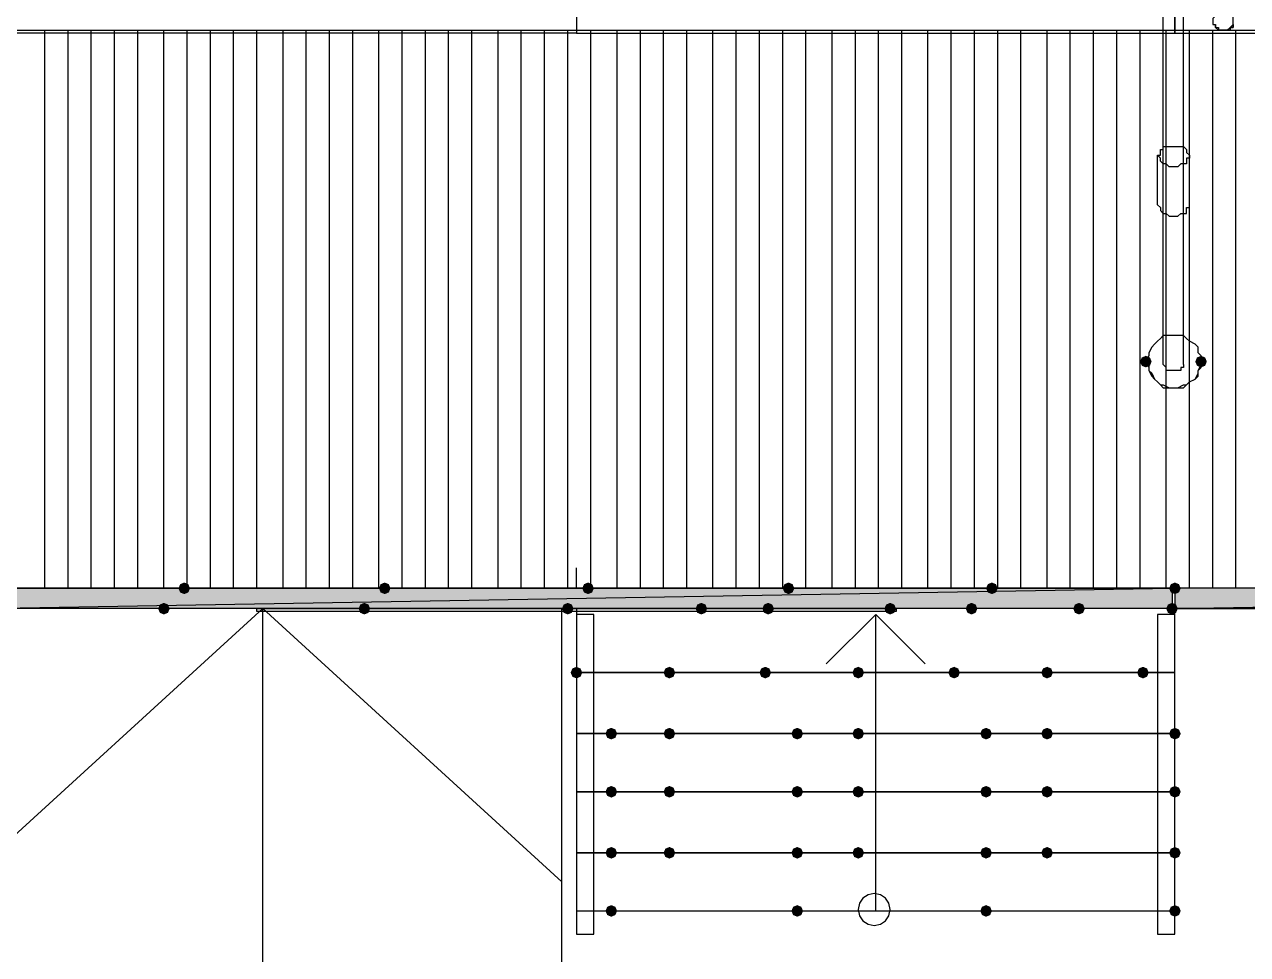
# Model space of a CAD drawing. Header units: millimetres. Extents: x 0 to 420, y 0 to 297.
# Drawn here: x 242.49 to 260.31, y 105.79 to 119.34 of the extents above; entities that cross this region are included whole.
import ezdxf

# ---------------------------------------------------------------- set-up
doc = ezdxf.new("R2010")
doc.units = ezdxf.units.MM
doc.layers.get('0').update_dxf_attribs({"linetype": 'CONTINUOUS'})

msp = doc.modelspace()

# ---------------------------------------------------------------- hatches: boundary and pattern name
at = {"true_color": 0x000007}
for points in [[(258.910667, 114.427), (258.885796, 114.367204), (258.826, 114.342333), (258.766204, 114.367204), (258.741333, 114.427), (258.766204, 114.486796), (258.826, 114.511667), (258.885796, 114.486796)], [(259.715, 114.427), (259.690129, 114.367204), (259.630333, 114.342333), (259.570538, 114.367204), (259.545667, 114.427), (259.570537, 114.486796), (259.630333, 114.511667), (259.690129, 114.486796)]]:
    msp.add_hatch(color=0, dxfattribs=at).paths.add_polyline_path(points, flags=0)
h = msp.add_hatch(color=0, dxfattribs=at)
h.paths.add_polyline_path([(259.207, 110.828667), (241.850333, 110.828667), (259.207, 111.125)], flags=0)
h.paths.add_polyline_path([(241.850333, 110.828667), (259.207, 111.125), (241.850333, 111.125)], flags=0)
at = {"true_color": 0x0000fe}
for points in [[(244.898333, 111.125), (244.873462, 111.065204), (244.813667, 111.040333), (244.753871, 111.065204), (244.729, 111.125), (244.753871, 111.184796), (244.813667, 111.209667), (244.873462, 111.184796)], [(247.819333, 111.125), (247.794463, 111.065204), (247.734667, 111.040333), (247.674871, 111.065204), (247.65, 111.125), (247.674871, 111.184796), (247.734667, 111.209667), (247.794462, 111.184796)], [(250.782667, 111.125), (250.757796, 111.065204), (250.698, 111.040333), (250.638204, 111.065204), (250.613333, 111.125), (250.638204, 111.184796), (250.698, 111.209667), (250.757796, 111.184796)], [(253.703667, 111.125), (253.678796, 111.065204), (253.619, 111.040333), (253.559204, 111.065204), (253.534333, 111.125), (253.559204, 111.184796), (253.619, 111.209667), (253.678796, 111.184796)], [(256.667, 111.125), (256.642129, 111.065204), (256.582333, 111.040333), (256.522538, 111.065204), (256.497667, 111.125), (256.522537, 111.184796), (256.582333, 111.209667), (256.642129, 111.184796)], [(259.334, 111.125), (259.309129, 111.065204), (259.249333, 111.040333), (259.189538, 111.065204), (259.164667, 111.125), (259.189537, 111.184796), (259.249333, 111.209667), (259.309129, 111.184796)], [(259.334, 111.125), (259.309129, 111.065204), (259.249333, 111.040333), (259.189538, 111.065204), (259.164667, 111.125), (259.189537, 111.184796), (259.249333, 111.209667), (259.309129, 111.184796)], [(244.602, 110.828667), (244.577129, 110.768871), (244.517333, 110.744), (244.457538, 110.768871), (244.432667, 110.828667), (244.457537, 110.888462), (244.517333, 110.913333), (244.577129, 110.888463)], [(247.523, 110.828667), (247.498129, 110.768871), (247.438333, 110.744), (247.378537, 110.768871), (247.353667, 110.828667), (247.378537, 110.888462), (247.438333, 110.913333), (247.498129, 110.888463)], [(250.486333, 110.828667), (250.461462, 110.768871), (250.401667, 110.744), (250.341871, 110.768871), (250.317, 110.828667), (250.341871, 110.888462), (250.401667, 110.913333), (250.461462, 110.888463)], [(252.433667, 110.828667), (252.408796, 110.768871), (252.349, 110.744), (252.289204, 110.768871), (252.264333, 110.828667), (252.289204, 110.888462), (252.349, 110.913333), (252.408796, 110.888463)], [(253.407333, 110.828667), (253.382462, 110.768871), (253.322667, 110.744), (253.262871, 110.768871), (253.238, 110.828667), (253.262871, 110.888462), (253.322667, 110.913333), (253.382462, 110.888463)], [(255.185333, 110.828667), (255.160462, 110.768871), (255.100667, 110.744), (255.040871, 110.768871), (255.016, 110.828667), (255.040871, 110.888462), (255.100667, 110.913333), (255.160462, 110.888463)], [(256.370667, 110.828667), (256.345796, 110.768871), (256.286, 110.744), (256.226204, 110.768871), (256.201333, 110.828667), (256.226204, 110.888462), (256.286, 110.913333), (256.345796, 110.888463)], [(257.937, 110.828667), (257.912129, 110.768871), (257.852333, 110.744), (257.792537, 110.768871), (257.767667, 110.828667), (257.792537, 110.888462), (257.852333, 110.913333), (257.912129, 110.888463)], [(259.291667, 110.828667), (259.266796, 110.768871), (259.207, 110.744), (259.147204, 110.768871), (259.122333, 110.828667), (259.147204, 110.888462), (259.207, 110.913333), (259.266796, 110.888463)], [(250.613333, 109.897333), (250.588462, 109.837538), (250.528667, 109.812667), (250.468871, 109.837538), (250.444, 109.897333), (250.468871, 109.957129), (250.528667, 109.982), (250.588462, 109.957129)], [(250.613333, 109.897333), (250.588462, 109.837538), (250.528667, 109.812667), (250.468871, 109.837538), (250.444, 109.897333), (250.468871, 109.957129), (250.528667, 109.982), (250.588462, 109.957129)], [(251.968, 109.897333), (251.943129, 109.837538), (251.883333, 109.812667), (251.823537, 109.837538), (251.798667, 109.897333), (251.823537, 109.957129), (251.883333, 109.982), (251.943129, 109.957129)], [(253.365, 109.897333), (253.340129, 109.837538), (253.280333, 109.812667), (253.220538, 109.837538), (253.195667, 109.897333), (253.220537, 109.957129), (253.280333, 109.982), (253.340129, 109.957129)], [(254.719667, 109.897333), (254.694796, 109.837538), (254.635, 109.812667), (254.575204, 109.837538), (254.550333, 109.897333), (254.575204, 109.957129), (254.635, 109.982), (254.694796, 109.957129)], [(256.116667, 109.897333), (256.091796, 109.837538), (256.032, 109.812667), (255.972204, 109.837538), (255.947333, 109.897333), (255.972204, 109.957129), (256.032, 109.982), (256.091796, 109.957129)], [(257.471333, 109.897333), (257.446462, 109.837538), (257.386667, 109.812667), (257.326871, 109.837538), (257.302, 109.897333), (257.326871, 109.957129), (257.386667, 109.982), (257.446462, 109.957129)], [(258.868333, 109.897333), (258.843462, 109.837538), (258.783667, 109.812667), (258.723871, 109.837538), (258.699, 109.897333), (258.723871, 109.957129), (258.783667, 109.982), (258.843462, 109.957129)], [(251.121333, 109.008333), (251.096462, 108.948537), (251.036667, 108.923667), (250.976871, 108.948537), (250.952, 109.008333), (250.976871, 109.068129), (251.036667, 109.093), (251.096462, 109.068129)], [(251.968, 109.008333), (251.943129, 108.948537), (251.883333, 108.923667), (251.823537, 108.948537), (251.798667, 109.008333), (251.823537, 109.068129), (251.883333, 109.093), (251.943129, 109.068129)], [(253.830667, 109.008333), (253.805796, 108.948537), (253.746, 108.923667), (253.686204, 108.948537), (253.661333, 109.008333), (253.686204, 109.068129), (253.746, 109.093), (253.805796, 109.068129)], [(254.719667, 109.008333), (254.694796, 108.948537), (254.635, 108.923667), (254.575204, 108.948537), (254.550333, 109.008333), (254.575204, 109.068129), (254.635, 109.093), (254.694796, 109.068129)], [(256.582333, 109.008333), (256.557462, 108.948537), (256.497667, 108.923667), (256.437871, 108.948537), (256.413, 109.008333), (256.437871, 109.068129), (256.497667, 109.093), (256.557462, 109.068129)], [(257.471333, 109.008333), (257.446462, 108.948537), (257.386667, 108.923667), (257.326871, 108.948537), (257.302, 109.008333), (257.326871, 109.068129), (257.386667, 109.093), (257.446462, 109.068129)], [(259.334, 109.008333), (259.309129, 108.948537), (259.249333, 108.923667), (259.189538, 108.948537), (259.164667, 109.008333), (259.189537, 109.068129), (259.249333, 109.093), (259.309129, 109.068129)], [(259.334, 109.008333), (259.309129, 108.948537), (259.249333, 108.923667), (259.189538, 108.948537), (259.164667, 109.008333), (259.189537, 109.068129), (259.249333, 109.093), (259.309129, 109.068129)], [(251.121333, 108.161667), (251.096462, 108.101871), (251.036667, 108.077), (250.976871, 108.101871), (250.952, 108.161667), (250.976871, 108.221462), (251.036667, 108.246333), (251.096462, 108.221463)], [(251.968, 108.161667), (251.943129, 108.101871), (251.883333, 108.077), (251.823537, 108.101871), (251.798667, 108.161667), (251.823537, 108.221462), (251.883333, 108.246333), (251.943129, 108.221463)], [(253.830667, 108.161667), (253.805796, 108.101871), (253.746, 108.077), (253.686204, 108.101871), (253.661333, 108.161667), (253.686204, 108.221462), (253.746, 108.246333), (253.805796, 108.221463)], [(254.719667, 108.161667), (254.694796, 108.101871), (254.635, 108.077), (254.575204, 108.101871), (254.550333, 108.161667), (254.575204, 108.221462), (254.635, 108.246333), (254.694796, 108.221463)], [(256.582333, 108.161667), (256.557462, 108.101871), (256.497667, 108.077), (256.437871, 108.101871), (256.413, 108.161667), (256.437871, 108.221462), (256.497667, 108.246333), (256.557462, 108.221463)], [(257.471333, 108.161667), (257.446462, 108.101871), (257.386667, 108.077), (257.326871, 108.101871), (257.302, 108.161667), (257.326871, 108.221462), (257.386667, 108.246333), (257.446462, 108.221463)], [(259.334, 108.161667), (259.309129, 108.101871), (259.249333, 108.077), (259.189538, 108.101871), (259.164667, 108.161667), (259.189537, 108.221462), (259.249333, 108.246333), (259.309129, 108.221463)], [(259.334, 108.161667), (259.309129, 108.101871), (259.249333, 108.077), (259.189538, 108.101871), (259.164667, 108.161667), (259.189537, 108.221462), (259.249333, 108.246333), (259.309129, 108.221463)], [(251.121333, 107.272667), (251.096462, 107.212871), (251.036667, 107.188), (250.976871, 107.212871), (250.952, 107.272667), (250.976871, 107.332462), (251.036667, 107.357333), (251.096462, 107.332463)], [(251.968, 107.272667), (251.943129, 107.212871), (251.883333, 107.188), (251.823537, 107.212871), (251.798667, 107.272667), (251.823537, 107.332462), (251.883333, 107.357333), (251.943129, 107.332463)], [(253.830667, 107.272667), (253.805796, 107.212871), (253.746, 107.188), (253.686204, 107.212871), (253.661333, 107.272667), (253.686204, 107.332462), (253.746, 107.357333), (253.805796, 107.332463)], [(254.719667, 107.272667), (254.694796, 107.212871), (254.635, 107.188), (254.575204, 107.212871), (254.550333, 107.272667), (254.575204, 107.332462), (254.635, 107.357333), (254.694796, 107.332463)], [(256.582333, 107.272667), (256.557462, 107.212871), (256.497667, 107.188), (256.437871, 107.212871), (256.413, 107.272667), (256.437871, 107.332462), (256.497667, 107.357333), (256.557462, 107.332463)], [(257.471333, 107.272667), (257.446462, 107.212871), (257.386667, 107.188), (257.326871, 107.212871), (257.302, 107.272667), (257.326871, 107.332462), (257.386667, 107.357333), (257.446462, 107.332463)], [(259.334, 107.272667), (259.309129, 107.212871), (259.249333, 107.188), (259.189538, 107.212871), (259.164667, 107.272667), (259.189537, 107.332462), (259.249333, 107.357333), (259.309129, 107.332463)], [(259.334, 107.272667), (259.309129, 107.212871), (259.249333, 107.188), (259.189538, 107.212871), (259.164667, 107.272667), (259.189537, 107.332462), (259.249333, 107.357333), (259.309129, 107.332463)], [(251.121333, 106.426), (251.096462, 106.366204), (251.036667, 106.341333), (250.976871, 106.366204), (250.952, 106.426), (250.976871, 106.485796), (251.036667, 106.510667), (251.096462, 106.485796)], [(253.830667, 106.426), (253.805796, 106.366204), (253.746, 106.341333), (253.686204, 106.366204), (253.661333, 106.426), (253.686204, 106.485796), (253.746, 106.510667), (253.805796, 106.485796)], [(256.582333, 106.426), (256.557462, 106.366204), (256.497667, 106.341333), (256.437871, 106.366204), (256.413, 106.426), (256.437871, 106.485796), (256.497667, 106.510667), (256.557462, 106.485796)], [(259.334, 106.426), (259.309129, 106.366204), (259.249333, 106.341333), (259.189538, 106.366204), (259.164667, 106.426), (259.189537, 106.485796), (259.249333, 106.510667), (259.309129, 106.485796)], [(259.334, 106.426), (259.309129, 106.366204), (259.249333, 106.341333), (259.189538, 106.366204), (259.164667, 106.426), (259.189537, 106.485796), (259.249333, 106.510667), (259.309129, 106.485796)]]:
    msp.add_hatch(color=0, dxfattribs=at).paths.add_polyline_path(points, flags=0)
at = {"true_color": 0x000007}
h = msp.add_hatch(color=0, dxfattribs=at)
h.paths.add_polyline_path([(276.606, 110.828667), (259.249333, 110.828667), (276.606, 111.125)], flags=0)
h.paths.add_polyline_path([(259.249333, 110.828667), (276.606, 111.125), (259.249333, 111.125)], flags=0)

# ---------------------------------------------------------------- linework, layer by layer
at = {"color": 0, "true_color": 0x000007}
for points in [[(241.850333, 119.591667), (250.528667, 119.591667), (250.528667, 119.210667), (241.850333, 119.210667)], [(259.249333, 119.591667), (250.528667, 119.591667), (250.528667, 119.210667), (259.249333, 119.210667)], [(276.606, 119.591667), (259.249333, 119.591667), (259.249333, 119.210667), (276.606, 119.210667)], [(259.799667, 119.38), (259.799667, 119.337667), (259.842, 119.337667), (259.842, 119.295333), (259.884333, 119.295333), (259.884333, 119.253), (259.926667, 119.253), (259.969, 119.253), (260.011333, 119.253), (260.053667, 119.295333), (260.096, 119.337667), (260.096, 119.38), (260.096, 119.422333), (260.096, 119.464667), (260.053667, 119.464667), (260.053667, 119.507), (260.011333, 119.549333), (259.969, 119.549333), (259.926667, 119.549333), (259.884333, 119.549333), (259.884333, 119.507), (259.842, 119.507), (259.842, 119.464667), (259.799667, 119.422333)], [(260.096, 119.38), (260.096, 119.422333), (260.096, 119.464667), (260.053667, 119.464667), (260.053667, 119.507), (260.011333, 119.549333), (259.969, 119.549333), (259.926667, 119.549333), (259.884333, 119.549333), (259.884333, 119.507), (259.842, 119.507), (259.842, 119.464667), (259.799667, 119.422333), (259.799667, 119.38), (259.799667, 119.337667), (259.842, 119.337667), (259.842, 119.295333), (259.884333, 119.295333), (259.884333, 119.253), (259.926667, 119.253), (259.969, 119.253), (260.011333, 119.253), (260.053667, 119.295333), (260.096, 119.337667)], [(381.550333, 111.675333), (381.550333, 111.125), (119.507, 111.125), (119.507, 111.675333), (119.507, 118.660333), (119.507, 119.253), (381.550333, 119.253), (381.550333, 118.660333)], [(259.249333, 117.559667), (259.291667, 117.559667), (259.334, 117.559667), (259.376333, 117.559667), (259.418667, 117.517333), (259.418667, 117.475), (259.461, 117.432667), (259.461, 117.390333), (259.418667, 117.390333), (259.418667, 117.348), (259.418667, 117.305667), (259.376333, 117.305667), (259.334, 117.305667), (259.291667, 117.263333), (259.249333, 117.263333), (259.207, 117.263333), (259.164667, 117.263333), (259.122333, 117.305667), (259.08, 117.305667), (259.037667, 117.348), (259.037667, 117.390333), (258.995333, 117.432667), (259.037667, 117.432667), (259.037667, 117.475), (259.037667, 117.517333), (259.08, 117.517333), (259.08, 117.559667), (259.122333, 117.559667), (259.164667, 117.559667), (259.207, 117.559667)], [(259.291667, 114.808), (259.249333, 114.808), (259.164667, 114.808), (259.08, 114.808), (259.037667, 114.765667), (258.995333, 114.723333), (258.953, 114.681), (258.910667, 114.638667), (258.868333, 114.554), (258.868333, 114.511667), (258.826, 114.427), (258.868333, 114.384667), (258.868333, 114.3), (258.910667, 114.257667), (258.953, 114.173), (258.995333, 114.130667), (259.037667, 114.088333), (259.08, 114.088333), (259.164667, 114.046), (259.249333, 114.046), (259.291667, 114.046), (259.376333, 114.088333), (259.418667, 114.088333), (259.461, 114.130667), (259.545667, 114.173), (259.588, 114.257667), (259.588, 114.3), (259.630333, 114.384667), (259.630333, 114.427), (259.630333, 114.511667), (259.588, 114.554), (259.588, 114.638667), (259.545667, 114.681), (259.461, 114.723333), (259.418667, 114.765667), (259.376333, 114.808)], [(259.207, 111.125), (259.207, 110.828667), (241.850333, 110.828667), (241.850333, 111.125), (241.850333, 110.828667), (224.451333, 110.828667), (224.451333, 111.125), (224.451333, 110.828667), (207.052333, 110.828667), (207.052333, 111.125), (207.052333, 110.828667), (189.653333, 110.828667), (189.653333, 111.125), (172.296667, 111.125), (172.296667, 110.828667), (189.653333, 110.828667), (189.653333, 111.125), (207.052333, 111.125), (224.451333, 111.125), (241.850333, 111.125)], [(259.207, 110.828667), (241.850333, 110.828667), (259.207, 111.125)], [(241.850333, 110.828667), (259.207, 111.125), (241.850333, 111.125)], [(276.606, 110.828667), (259.249333, 110.828667), (276.606, 111.125)], [(259.249333, 110.828667), (276.606, 111.125), (259.249333, 111.125)], [(276.606, 111.125), (259.249333, 111.125), (259.249333, 110.828667), (276.606, 110.828667)], [(245.872, 110.786333), (245.872, 110.828667), (255.185333, 110.828667), (255.185333, 110.786333)], [(250.528667, 109.897333), (259.249333, 109.897333), (259.249333, 110.744), (259.249333, 110.828667), (250.528667, 110.828667), (250.528667, 110.744)], [(250.782667, 106.087333), (250.782667, 106.426), (250.782667, 110.744), (250.528667, 110.744), (250.528667, 106.426), (250.528667, 106.087333)], [(259.249333, 106.087333), (259.249333, 106.426), (259.249333, 110.744), (258.995333, 110.744), (258.995333, 106.426), (258.995333, 106.087333)], [(250.528667, 109.008333), (259.249333, 109.008333), (259.249333, 109.897333), (250.528667, 109.897333)], [(250.528667, 108.161667), (259.249333, 108.161667), (259.249333, 109.008333), (250.528667, 109.008333)], [(250.528667, 107.272667), (259.249333, 107.272667), (259.249333, 108.161667), (250.528667, 108.161667)], [(250.528667, 106.426), (259.249333, 106.426), (259.249333, 107.272667), (250.528667, 107.272667)]]:
    msp.add_lwpolyline(points, close=True, dxfattribs=at)
for points in [[(259.08, 114.384667), (259.08, 119.718667)], [(259.376333, 114.384667), (259.376333, 119.718667)], [(259.842, 119.337667), (259.842, 119.295333), (259.884333, 119.253), (259.926667, 119.253), (259.969, 119.253), (260.011333, 119.253), (260.053667, 119.253), (260.053667, 119.295333), (260.096, 119.295333), (260.096, 119.337667)], [(260.096, 119.337667), (260.053667, 119.295333), (260.053667, 119.253), (260.011333, 119.253), (259.969, 119.253), (259.926667, 119.253), (259.884333, 119.253), (259.842, 119.295333), (259.842, 119.337667)], [(259.842, 119.337667), (259.842, 119.295333), (259.884333, 119.253), (259.926667, 119.253), (259.969, 119.253), (260.011333, 119.253), (260.053667, 119.253), (260.053667, 119.295333), (260.096, 119.295333), (260.096, 119.337667)], [(260.096, 119.337667), (260.053667, 119.295333), (260.053667, 119.253), (260.011333, 119.253), (259.969, 119.253), (259.926667, 119.253), (259.884333, 119.253), (259.842, 119.295333), (259.842, 119.337667)], [(259.842, 119.337667), (259.842, 119.295333), (259.884333, 119.253), (259.926667, 119.253), (259.969, 119.253), (260.011333, 119.253), (260.053667, 119.253), (260.053667, 119.295333), (260.096, 119.337667)], [(260.096, 119.337667), (260.096, 119.295333), (260.053667, 119.295333), (260.053667, 119.253), (260.011333, 119.253), (259.969, 119.253), (259.926667, 119.253), (259.884333, 119.253), (259.842, 119.295333), (259.842, 119.337667)], [(258.995333, 116.713), (258.995333, 117.432667)], [(259.461, 116.713), (259.461, 117.432667)], [(258.995333, 116.713), (259.037667, 116.670667), (259.037667, 116.628333), (259.08, 116.586), (259.122333, 116.586), (259.164667, 116.543667), (259.207, 116.543667), (259.249333, 116.543667), (259.291667, 116.543667), (259.334, 116.586), (259.376333, 116.586), (259.418667, 116.586), (259.418667, 116.628333), (259.418667, 116.670667), (259.461, 116.670667), (259.461, 116.713)], [(258.826, 114.427), (258.868333, 114.342333), (258.868333, 114.3), (258.910667, 114.215333), (258.953, 114.173), (258.995333, 114.130667), (259.037667, 114.088333), (259.08, 114.046), (259.164667, 114.046), (259.249333, 114.046), (259.291667, 114.046), (259.376333, 114.046), (259.418667, 114.088333), (259.461, 114.130667), (259.545667, 114.173), (259.588, 114.215333), (259.588, 114.3), (259.630333, 114.342333), (259.630333, 114.427)], [(259.376333, 114.384667), (259.376333, 114.342333), (259.334, 114.342333), (259.334, 114.3), (259.291667, 114.3), (259.249333, 114.3), (259.207, 114.3), (259.164667, 114.3), (259.122333, 114.3), (259.122333, 114.342333), (259.08, 114.384667)], [(250.528667, 111.125), (250.528667, 111.421333)], [(259.207, 111.125), (241.850333, 111.125)], [(276.606, 111.125), (259.249333, 111.125)], [(250.317, 84.751333), (250.317, 110.828667), (241.596333, 110.828667), (241.596333, 84.751333)], [(245.956667, 110.828667), (241.596333, 106.849333)], [(255.185333, 110.828667), (255.185333, 110.786333), (245.872, 110.786333)], [(245.956667, 84.751333), (245.956667, 110.828667), (250.317, 106.849333)], [(250.528667, 110.828667), (250.528667, 109.897333)], [(254.889, 106.426), (254.889, 107.272667), (254.889, 109.897333), (254.889, 110.744), (254.169333, 110.024333)], [(254.889, 110.744), (255.608667, 110.024333)], [(250.528667, 109.008333), (259.249333, 109.008333)], [(250.528667, 108.161667), (259.249333, 108.161667)], [(250.528667, 107.272667), (259.249333, 107.272667)], [(255.100667, 106.447167), (255.082372, 106.537804), (255.032478, 106.611812), (254.95847, 106.661705), (254.867833, 106.68), (254.777196, 106.661705), (254.703188, 106.611812), (254.653295, 106.537804), (254.635, 106.447167)], [(250.528667, 106.426), (259.249333, 106.426)], [(254.635, 106.447167), (254.653295, 106.35653), (254.703188, 106.282522), (254.777196, 106.232628), (254.867833, 106.214333), (254.95847, 106.232628), (255.032478, 106.282522), (255.082372, 106.35653), (255.100667, 106.447167)]]:
    msp.add_lwpolyline(points, dxfattribs=at)
at = {"color": 0, "true_color": 0x0000fd}
for points in [[(242.781667, 111.125), (242.781667, 119.253)], [(243.120333, 111.125), (243.120333, 119.253)], [(243.459, 111.125), (243.459, 119.253)], [(243.797667, 111.125), (243.797667, 119.253)], [(244.136333, 111.125), (244.136333, 119.253)], [(244.517333, 111.125), (244.517333, 119.253)], [(244.856, 111.125), (244.856, 119.253)], [(245.194667, 111.125), (245.194667, 119.253)], [(245.533333, 111.125), (245.533333, 119.253)], [(245.872, 111.125), (245.872, 119.253)], [(246.253, 111.125), (246.253, 119.253)], [(246.591667, 111.125), (246.591667, 119.253)], [(246.930333, 111.125), (246.930333, 119.253)], [(247.269, 111.125), (247.269, 119.253)], [(247.65, 111.125), (247.65, 119.253)], [(247.988667, 111.125), (247.988667, 119.253)], [(248.327333, 111.125), (248.327333, 119.253)], [(248.666, 111.125), (248.666, 119.253)], [(249.004667, 111.125), (249.004667, 119.253)], [(249.385667, 111.125), (249.385667, 119.253)], [(249.724333, 111.125), (249.724333, 119.253)], [(250.063, 111.125), (250.063, 119.253)], [(250.401667, 111.125), (250.401667, 119.253)], [(250.740333, 111.125), (250.740333, 119.253)], [(251.121333, 111.125), (251.121333, 119.253)], [(251.46, 111.125), (251.46, 119.253)], [(251.798667, 111.125), (251.798667, 119.253)], [(252.137333, 111.125), (252.137333, 119.253)], [(252.518333, 111.125), (252.518333, 119.253)], [(252.857, 111.125), (252.857, 119.253)], [(253.195667, 111.125), (253.195667, 119.253)], [(253.534333, 111.125), (253.534333, 119.253)], [(253.873, 111.125), (253.873, 119.253)], [(254.254, 111.125), (254.254, 119.253)], [(254.592667, 111.125), (254.592667, 119.253)], [(254.931333, 111.125), (254.931333, 119.253)], [(255.27, 111.125), (255.27, 119.253)], [(255.651, 111.125), (255.651, 119.253)], [(255.989667, 111.125), (255.989667, 119.253)], [(256.328333, 111.125), (256.328333, 119.253)], [(256.667, 111.125), (256.667, 119.253)], [(257.005667, 111.125), (257.005667, 119.253)], [(257.386667, 111.125), (257.386667, 119.253)], [(257.725333, 111.125), (257.725333, 119.253)], [(258.064, 111.125), (258.064, 119.253)], [(258.402667, 111.125), (258.402667, 119.253)], [(258.741333, 111.125), (258.741333, 119.253)], [(259.122333, 111.125), (259.122333, 119.253)], [(259.461, 111.125), (259.461, 119.253)], [(259.799667, 111.125), (259.799667, 119.253)], [(260.138333, 111.125), (260.138333, 119.253)]]:
    msp.add_lwpolyline(points, dxfattribs=at)

doc.saveas('drawing.dxf')
